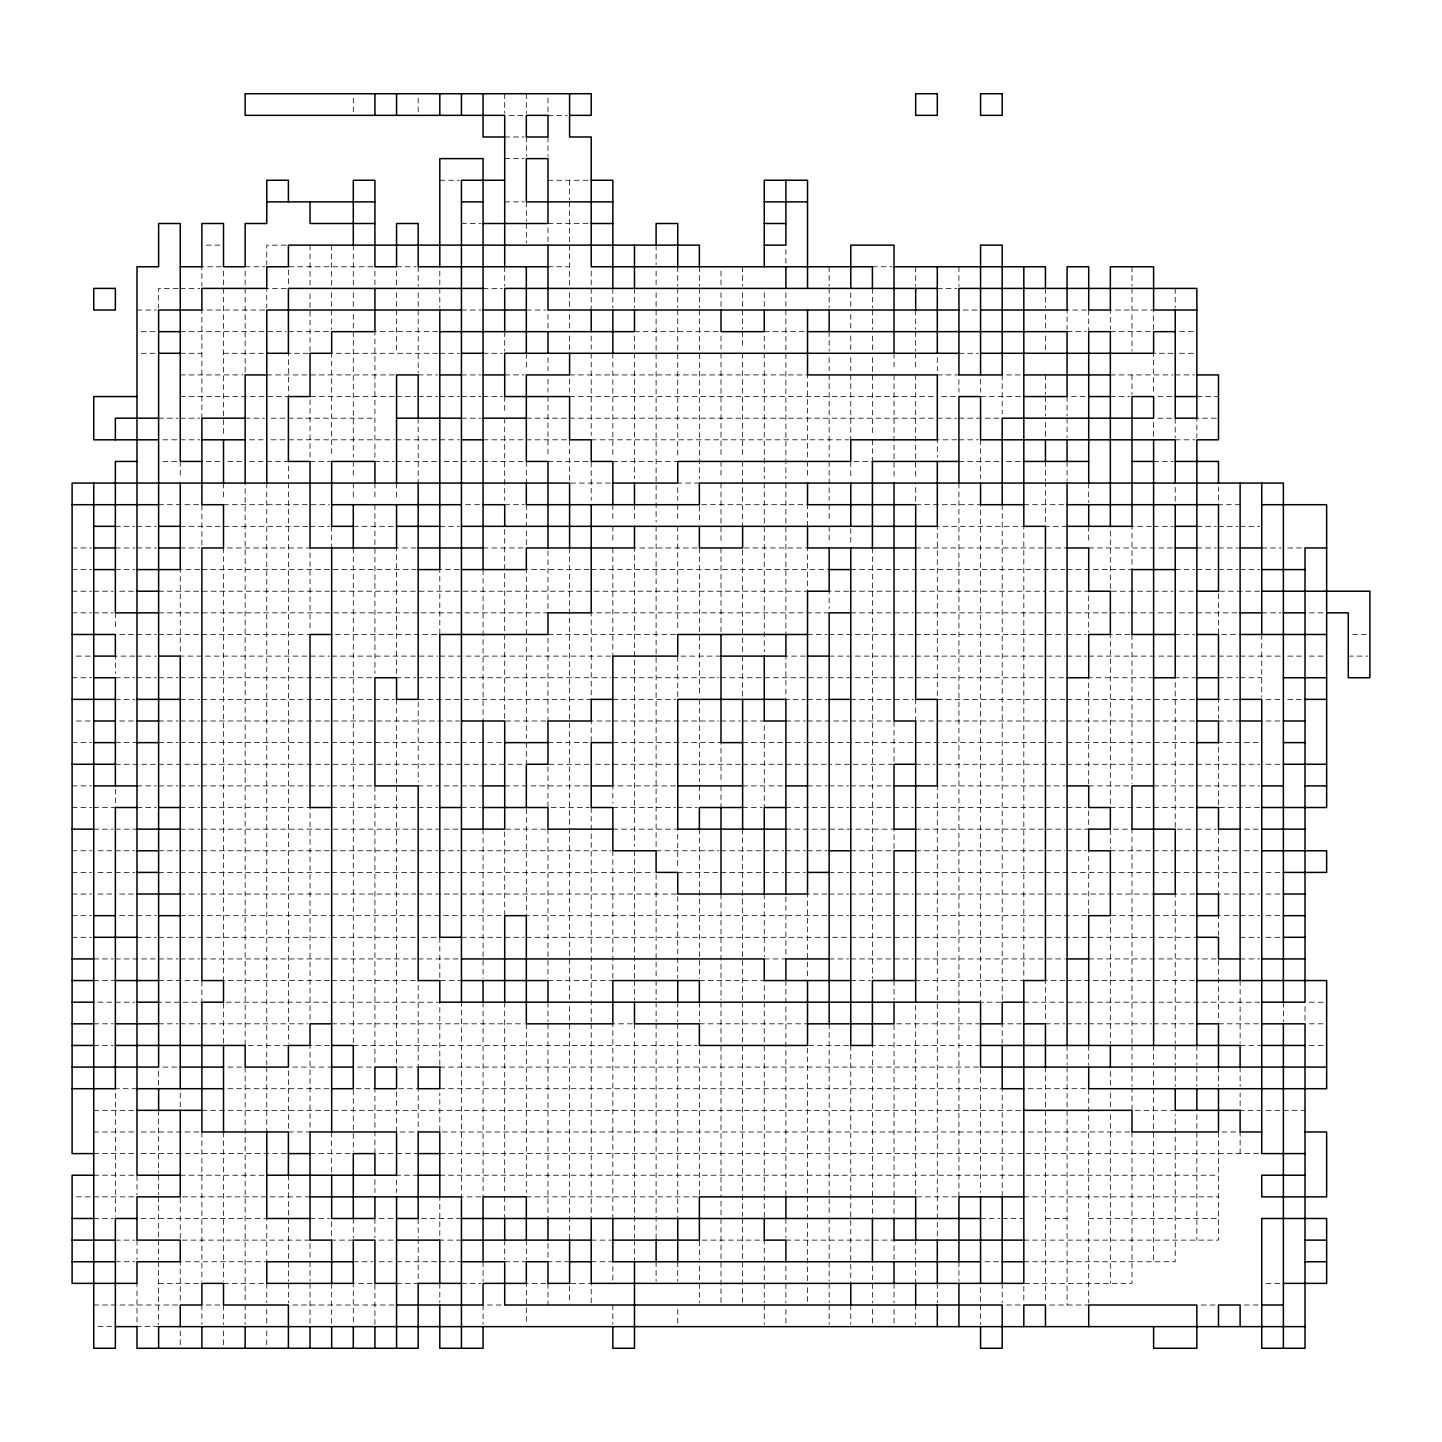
<?xml version="1.0" encoding="UTF-8"?>
<svg xmlns="http://www.w3.org/2000/svg" width="1442" height="1442" viewBox="0 0 1442 1442"><rect width="100%" height="100%" fill="white"/><g stroke="black" fill="none" stroke-linecap="round" stroke-linejoin="round"><path stroke-width="0.75" stroke-dasharray="5 3.75" d="M509.026 115.36L524.167 115.36M547.96 115.36L567.427 115.36M504.7 136.99L524.167 136.99M504.7 158.62L524.167 158.62M439.81 180.25L459.277 180.25M547.96 180.25L589.057 180.25M504.7 201.88L524.167 201.88M461.44 223.51L480.907 223.51M547.96 223.51L591.22 223.51M206.206 245.14L221.347 245.14M286.237 245.14L266.77 245.14L266.77 264.607M221.347 266.77L201.88 266.77L201.88 286.237M245.14 266.77L264.607 266.77M372.757 266.77L288.4 266.77L288.4 286.237M396.55 266.77L416.017 266.77M547.96 266.77L569.59 266.77M872.41 266.77L891.877 266.77M178.087 288.4L158.62 288.4L158.62 307.867M180.25 288.4L199.717 288.4M286.237 288.4L266.77 288.4L266.77 307.867M483.07 288.4L502.537 288.4M937.3 288.4L956.767 288.4M136.99 310.03L156.457 310.03M264.607 310.03L201.88 310.03L201.88 418.18M461.44 310.03L480.907 310.03M526.33 310.03L545.797 310.03M963.256 310.03L980.56 310.03M1086.547 310.03L1067.08 310.03L1067.08 329.497M141.316 331.66L156.457 331.66M180.25 331.66L286.237 331.66M288.4 331.66L331.66 331.66M437.647 331.66L374.92 331.66L374.92 457.114M634.48 331.66L718.837 331.66M764.26 331.66L805.357 331.66M1067.08 331.66L1086.547 331.66M1110.34 331.66L1153.6 331.66M1179.556 331.66L1194.697 331.66M141.316 353.29L156.457 353.29M180.25 353.29L201.88 353.29M223.51 353.29L266.77 353.29M437.647 353.29L331.66 353.29L331.66 457.114M439.81 353.29L459.277 353.29M483.07 353.29L502.537 353.29M958.93 353.29L978.397 353.29M1173.067 353.29L1153.6 353.29L1153.6 394.387M1179.556 353.29L1194.697 353.29M180.25 374.92L242.977 374.92M266.77 374.92L394.387 374.92M418.18 374.92L437.647 374.92M461.44 374.92L480.907 374.92M504.7 374.92L524.167 374.92M569.59 374.92L807.52 374.92L807.52 457.114M937.3 374.92L958.93 374.92L958.93 392.224M1006.516 374.92L1023.82 374.92M1110.34 374.92L1173.067 374.92M1175.23 374.92L1194.697 374.92M180.25 396.55L288.4 396.55L288.4 353.29L310.03 353.29L310.03 292.726M394.387 396.55L310.03 396.55L310.03 457.114M396.55 396.55L416.017 396.55M418.18 396.55L437.647 396.55M439.81 396.55L459.277 396.55M461.44 396.55L480.907 396.55M483.07 396.55L502.537 396.55M569.59 396.55L935.137 396.55M941.626 396.55L956.767 396.55M980.56 396.55L1023.82 396.55M1071.406 396.55L1086.547 396.55M1110.34 396.55L1129.807 396.55M1157.926 396.55L1173.067 396.55M1196.86 396.55L1218.49 396.55M158.62 418.18L178.087 418.18M180.25 418.18L199.717 418.18M245.14 418.18L264.607 418.18M271.096 418.18L286.237 418.18M288.4 418.18L374.92 418.18M461.44 418.18L480.907 418.18M526.33 418.18L567.427 418.18M569.59 418.18L935.137 418.18M937.3 418.18L956.767 418.18M958.93 418.18L1000.027 418.18M1157.926 418.18L1175.23 418.18L1175.23 437.647M1216.327 418.18L1196.86 418.18L1196.86 437.647M162.946 439.81L178.087 439.81M180.25 439.81L199.717 439.81M249.466 439.81L264.607 439.81M271.096 439.81L394.387 439.81M396.55 439.81L437.647 439.81M439.81 439.81L459.277 439.81M483.07 439.81L524.167 439.81M526.33 439.81L569.59 439.81L569.59 483.07L612.85 483.07M591.22 439.81L848.617 439.81M956.767 439.81L937.3 439.81L937.3 457.114M958.93 439.81L978.397 439.81M1175.23 439.81L1194.697 439.81M162.946 461.44L178.087 461.44M206.206 461.44L223.51 461.44M227.836 461.44L245.14 461.44M249.466 461.44L264.607 461.44M266.77 461.44L288.4 461.44L288.4 478.744M310.03 461.44L331.66 461.44M374.92 461.44L394.387 461.44M396.55 461.44L437.647 461.44M444.136 461.44L480.907 461.44M483.07 461.44L524.167 461.44M547.96 461.44L591.22 461.44L591.22 500.374M612.85 461.44L677.74 461.44M958.93 461.44L1000.027 461.44M1006.516 461.44L1023.82 461.44M1153.6 461.44L1173.067 461.44M699.37 483.07L677.74 483.07L677.74 500.374M158.62 504.7L201.88 504.7L201.88 547.96M223.51 504.7L329.497 504.7M465.766 504.7L483.07 504.7M504.7 504.7L524.167 504.7M1023.82 504.7L1064.917 504.7M1240.12 504.7L1218.49 504.7L1218.49 487.396M115.36 526.33L134.827 526.33M136.99 526.33L156.457 526.33M180.25 526.33L307.867 526.33M310.03 526.33L329.497 526.33M353.29 526.33L396.55 526.33M439.81 526.33L459.277 526.33M1067.08 526.33L1045.45 526.33L1045.45 483.07M1151.437 526.33L1131.97 526.33L1131.97 569.59L1067.08 569.59M1153.6 526.33L1173.067 526.33M1196.86 526.33L1216.327 526.33M1218.49 526.33L1237.957 526.33M1240.12 526.33L1259.587 526.33M72.1 547.96L91.567 547.96M115.36 547.96L134.827 547.96M136.99 547.96L156.457 547.96M180.25 547.96L199.717 547.96M416.017 547.96L396.55 547.96L396.55 677.74L416.017 677.74M483.07 547.96L524.167 547.96M697.207 547.96L634.48 547.96L634.48 846.454M915.67 547.96L1067.08 547.96M1088.71 547.96L1173.067 547.96M1196.86 547.96L1216.327 547.96M1218.49 547.96L1237.957 547.96M1261.75 547.96L1281.217 547.96M1287.706 547.96L1302.847 547.96M72.1 569.59L91.567 569.59M115.36 569.59L134.827 569.59M199.717 569.59L180.25 569.59L180.25 656.11L329.497 656.11M201.88 569.59L416.017 569.59M459.277 569.59L439.81 569.59L439.81 634.48L331.66 634.48M589.057 569.59L526.33 569.59L526.33 738.304M591.22 569.59L829.15 569.59M850.78 569.59L1064.917 569.59M1175.23 569.59L1194.697 569.59M1196.86 569.59L1216.327 569.59M1218.49 569.59L1237.957 569.59M1240.12 569.59L1259.587 569.59M72.1 591.22L91.567 591.22M93.73 591.22L113.197 591.22M119.686 591.22L134.827 591.22M158.62 591.22L329.497 591.22M331.66 591.22L807.52 591.22L807.52 547.96L742.63 547.96L742.63 651.784M848.617 591.22L829.15 591.22L829.15 608.524M850.78 591.22L1045.45 591.22M1049.776 591.22L1064.917 591.22M1067.08 591.22L1088.71 591.22L1088.71 632.317M1151.437 591.22L1110.34 591.22L1110.34 526.33M1153.6 591.22L1173.067 591.22M1179.556 591.22L1196.86 591.22M1259.587 591.22L1218.49 591.22L1218.49 634.48L1237.957 634.48M72.1 612.85L91.567 612.85M93.73 612.85L113.197 612.85M158.62 612.85L547.96 612.85L547.96 547.96M829.15 612.85L591.22 612.85L591.22 699.37L461.44 699.37M850.78 612.85L913.507 612.85M915.67 612.85L1064.917 612.85M1067.08 612.85L1129.807 612.85M1131.97 612.85L1173.067 612.85M1179.556 612.85L1194.697 612.85M1196.86 612.85L1240.12 612.85M1261.75 612.85L1281.217 612.85M1309.336 612.85L1324.477 612.85M119.686 634.48L156.457 634.48M158.62 634.48L199.717 634.48M201.88 634.48L310.03 634.48M675.577 634.48L547.96 634.48L547.96 721M807.52 634.48L826.987 634.48M829.15 634.48L913.507 634.48M915.67 634.48L1064.917 634.48M1067.08 634.48L1086.547 634.48M1129.807 634.48L1110.34 634.48L1110.34 807.52L1151.437 807.52M1175.23 634.48L1194.697 634.48M1352.596 634.48L1367.737 634.48M76.426 656.11L91.567 656.11M134.827 656.11L115.36 656.11L115.36 673.414M136.99 656.11L156.457 656.11M331.66 656.11L437.647 656.11M439.81 656.11L610.687 656.11M721 656.11L677.74 656.11L677.74 699.37M805.357 656.11L785.89 656.11L785.89 699.37L805.357 699.37M829.15 656.11L891.877 656.11M894.04 656.11L913.507 656.11M915.67 656.11L1064.917 656.11M1067.08 656.11L1086.547 656.11M1088.71 656.11L1173.067 656.11M1175.23 656.11L1216.327 656.11M1218.49 656.11L1237.957 656.11M1240.12 656.11L1283.38 656.11M1287.706 656.11L1302.847 656.11M1309.336 656.11L1324.477 656.11M1348.27 656.11L1367.737 656.11M72.1 677.74L91.567 677.74M115.36 677.74L134.827 677.74M136.99 677.74L156.457 677.74M158.62 677.74L178.087 677.74M180.25 677.74L199.717 677.74M201.88 677.74L329.497 677.74M331.66 677.74L372.757 677.74M418.18 677.74L437.647 677.74M439.81 677.74L459.277 677.74M461.44 677.74L610.687 677.74M612.85 677.74L718.837 677.74M721 677.74L826.987 677.74M829.15 677.74L913.507 677.74M915.67 677.74L1045.45 677.74M1049.776 677.74L1064.917 677.74M1153.6 677.74L1088.71 677.74L1088.71 783.727M1196.86 677.74L1175.23 677.74L1175.23 829.15L1194.697 829.15M1218.49 677.74L1237.957 677.74M1240.12 677.74L1261.75 677.74M115.36 699.37L134.827 699.37M180.25 699.37L199.717 699.37M201.88 699.37L329.497 699.37M331.66 699.37L372.757 699.37M374.92 699.37L394.387 699.37M459.277 699.37L418.18 699.37L418.18 781.564M612.85 699.37L675.577 699.37M807.52 699.37L826.987 699.37M850.78 699.37L913.507 699.37M1064.917 699.37L937.3 699.37L937.3 526.33L1023.82 526.33L1023.82 980.56L915.67 980.56M1067.08 699.37L1194.697 699.37M1237.957 699.37L1218.49 699.37L1218.49 718.837M1266.076 699.37L1283.38 699.37M1287.706 699.37L1302.847 699.37M76.426 721L91.567 721M119.686 721L134.827 721M158.62 721L178.087 721M180.25 721L199.717 721M201.88 721L459.277 721M545.797 721L504.7 721L504.7 526.33M610.687 721L591.22 721L591.22 742.63M612.85 721L718.837 721M721 721L740.467 721M742.63 721L764.26 721L764.26 807.52M785.89 721L805.357 721M807.52 721L848.617 721M850.78 721L894.04 721L894.04 764.26L829.15 764.26M1064.917 721L915.67 721L915.67 699.37M1067.08 721L1196.86 721M1218.49 721L1240.12 721M1266.076 721L1281.217 721M72.1 742.63L91.567 742.63M115.36 742.63L136.99 742.63M158.62 742.63L178.087 742.63M180.25 742.63L199.717 742.63M201.88 742.63L310.03 742.63M314.356 742.63L329.497 742.63M331.66 742.63L459.277 742.63M461.44 742.63L504.7 742.63M547.96 742.63L589.057 742.63M612.85 742.63L721 742.63L721 781.564M742.63 742.63L805.357 742.63M807.52 742.63L826.987 742.63M829.15 742.63L1064.917 742.63M1067.08 742.63L1196.86 742.63M1240.12 742.63L1218.49 742.63L1218.49 807.52L1259.587 807.52M1244.446 742.63L1259.587 742.63M115.36 764.26L156.457 764.26M158.62 764.26L199.717 764.26M201.88 764.26L524.167 764.26M589.057 764.26L547.96 764.26L547.96 807.52L589.057 807.52M595.546 764.26L740.467 764.26M742.63 764.26L826.987 764.26M915.67 764.26L935.137 764.26M937.3 764.26L1064.917 764.26M1067.08 764.26L1151.437 764.26M1153.6 764.26L1194.697 764.26M1196.86 764.26L1237.957 764.26M1240.12 764.26L1259.587 764.26M1266.076 764.26L1281.217 764.26M72.1 785.89L91.567 785.89M136.99 785.89L156.457 785.89M158.62 785.89L178.087 785.89M180.25 785.89L199.717 785.89M201.88 785.89L307.867 785.89M310.03 785.89L329.497 785.89M331.66 785.89L374.92 785.89L374.92 1064.917M418.18 785.89L439.81 785.89M444.136 785.89L459.277 785.89M461.44 785.89L483.07 785.89M504.7 785.89L589.057 785.89M675.577 785.89L612.85 785.89L612.85 803.194M742.63 785.89L783.727 785.89M807.52 785.89L826.987 785.89M829.15 785.89L848.617 785.89M850.78 785.89L891.877 785.89M1043.287 785.89L937.3 785.89L937.3 1240.12M1045.45 785.89L1064.917 785.89M1088.71 785.89L1129.807 785.89M1153.6 785.89L1194.697 785.89M1196.86 785.89L1259.587 785.89M72.1 807.52L91.567 807.52M93.73 807.52L115.36 807.52L115.36 785.89M136.99 807.52L156.457 807.52M180.25 807.52L199.717 807.52M201.88 807.52L310.03 807.52L310.03 1021.657M331.66 807.52L416.017 807.52M418.18 807.52L437.647 807.52M461.44 807.52L480.907 807.52M612.85 807.52L675.577 807.52M677.74 807.52L697.207 807.52M742.63 807.52L762.097 807.52M785.89 807.52L826.987 807.52M829.15 807.52L848.617 807.52M850.78 807.52L891.877 807.52M894.04 807.52L913.507 807.52M915.67 807.52L1043.287 807.52M1045.45 807.52L1064.917 807.52M1067.08 807.52L1086.547 807.52M1153.6 807.52L1194.697 807.52M93.73 829.15L113.197 829.15M115.36 829.15L136.99 829.15M180.25 829.15L199.717 829.15M201.88 829.15L416.017 829.15M418.18 829.15L439.81 829.15M444.136 829.15L461.44 829.15M545.797 829.15L504.7 829.15L504.7 915.67L201.88 915.67M612.85 829.15L677.74 829.15L677.74 868.084M785.89 829.15L894.04 829.15L894.04 848.617M915.67 829.15L1064.917 829.15M1067.08 829.15L1088.71 829.15L1088.71 807.52M1196.86 829.15L1216.327 829.15M1244.446 829.15L1259.587 829.15M72.1 850.78L91.567 850.78M98.056 850.78L113.197 850.78M115.36 850.78L134.827 850.78M158.62 850.78L178.087 850.78M180.25 850.78L199.717 850.78M201.88 850.78L329.497 850.78M331.66 850.78L416.017 850.78M418.18 850.78L437.647 850.78M439.81 850.78L459.277 850.78M461.44 850.78L610.687 850.78M656.11 850.78L718.837 850.78M721 850.78L762.097 850.78M764.26 850.78L783.727 850.78M785.89 850.78L805.357 850.78M807.52 850.78L826.987 850.78M850.78 850.78L891.877 850.78M915.67 850.78L1064.917 850.78M1067.08 850.78L1086.547 850.78M1110.34 850.78L1151.437 850.78M1153.6 850.78L1173.067 850.78M1175.23 850.78L1194.697 850.78M1196.86 850.78L1240.12 850.78M1244.446 850.78L1261.75 850.78M72.1 872.41L91.567 872.41M98.056 872.41L113.197 872.41M115.36 872.41L134.827 872.41M158.62 872.41L178.087 872.41M180.25 872.41L199.717 872.41M201.88 872.41L329.497 872.41M331.66 872.41L416.017 872.41M418.18 872.41L437.647 872.41M439.81 872.41L459.277 872.41M461.44 872.41L653.947 872.41M677.74 872.41L718.837 872.41M721 872.41L762.097 872.41M764.26 872.41L783.727 872.41M785.89 872.41L805.357 872.41M829.15 872.41L848.617 872.41M850.78 872.41L891.877 872.41M894.04 872.41L913.507 872.41M915.67 872.41L1043.287 872.41M1045.45 872.41L1108.177 872.41M1110.34 872.41L1151.437 872.41M1153.6 872.41L1173.067 872.41M1175.23 872.41L1194.697 872.41M1196.86 872.41L1240.12 872.41M1244.446 872.41L1259.587 872.41M1266.076 872.41L1281.217 872.41M72.1 894.04L91.567 894.04M98.056 894.04L113.197 894.04M119.686 894.04L136.99 894.04M180.25 894.04L199.717 894.04M201.88 894.04L416.017 894.04M418.18 894.04L459.277 894.04M461.44 894.04L677.74 894.04L677.74 978.397M826.987 894.04L807.52 894.04L807.52 978.397M829.15 894.04L848.617 894.04M850.78 894.04L913.507 894.04M915.67 894.04L1153.6 894.04M1194.697 894.04L1175.23 894.04L1175.23 1043.287M1237.957 894.04L1218.49 894.04L1218.49 829.15M1240.12 894.04L1259.587 894.04M1266.076 894.04L1283.38 894.04M72.1 915.67L91.567 915.67M119.686 915.67L156.457 915.67M180.25 915.67L199.717 915.67M826.987 915.67L526.33 915.67L526.33 807.52M829.15 915.67L848.617 915.67M850.78 915.67L913.507 915.67M915.67 915.67L1088.71 915.67L1088.71 850.78M1194.697 915.67L1110.34 915.67L1110.34 1043.287M1237.957 915.67L1218.49 915.67L1218.49 935.137M1240.12 915.67L1259.587 915.67M1266.076 915.67L1283.38 915.67M72.1 937.3L91.567 937.3M136.99 937.3L156.457 937.3M158.62 937.3L178.087 937.3M180.25 937.3L329.497 937.3M331.66 937.3L416.017 937.3M422.506 937.3L439.81 937.3L439.81 980.56L461.44 980.56M461.44 937.3L524.167 937.3M526.33 937.3L848.617 937.3M850.78 937.3L913.507 937.3M915.67 937.3L1086.547 937.3M1088.71 937.3L1196.86 937.3M1240.12 937.3L1259.587 937.3M1266.076 937.3L1283.38 937.3M93.73 958.93L113.197 958.93M115.36 958.93L156.457 958.93M158.62 958.93L178.087 958.93M180.25 958.93L199.717 958.93M201.88 958.93L416.017 958.93M418.18 958.93L461.44 958.93M764.26 958.93L785.89 958.93L785.89 894.04M829.15 958.93L848.617 958.93M850.78 958.93L913.507 958.93M915.67 958.93L1064.917 958.93M1088.71 958.93L1218.49 958.93L1218.49 1021.657M1240.12 958.93L1259.587 958.93M93.73 980.56L115.36 980.56M158.62 980.56L201.88 980.56L201.88 1002.19L158.62 1002.19M329.497 980.56L223.51 980.56L223.51 547.96L310.03 547.96L310.03 630.154M331.66 980.56L416.017 980.56M547.96 980.56L612.85 980.56M699.37 980.56L764.26 980.56L764.26 1000.027M850.78 980.56L870.247 980.56M1064.917 980.56L1045.45 980.56L1045.45 1021.657M1067.08 980.56L1196.86 980.56M98.056 1002.19L113.197 1002.19M115.36 1002.19L134.827 1002.19M1023.82 1002.19L1086.547 1002.19M1088.71 1002.19L1259.587 1002.19M1309.336 1002.19L1324.477 1002.19M93.73 1023.82L113.197 1023.82M158.62 1023.82L178.087 1023.82M180.25 1023.82L199.717 1023.82M201.88 1023.82L307.867 1023.82M331.66 1023.82L524.167 1023.82M632.317 1023.82L612.85 1023.82L612.85 1218.49M699.37 1023.82L807.52 1023.82M980.56 1023.82L894.04 1023.82L894.04 1218.49M1021.657 1023.82L1002.19 1023.82L1002.19 1043.287M1045.45 1023.82L1064.917 1023.82M1067.08 1023.82L1086.547 1023.82M1088.71 1023.82L1151.437 1023.82M1153.6 1023.82L1194.697 1023.82M1218.49 1023.82L1259.587 1023.82M1309.336 1023.82L1326.64 1023.82M93.73 1045.45L113.197 1045.45M288.4 1045.45L245.14 1045.45L245.14 483.07M329.497 1045.45L310.03 1045.45L310.03 1131.97L288.4 1131.97L288.4 1067.08M353.29 1045.45L697.207 1045.45M848.617 1045.45L807.52 1045.45L807.52 1283.38M980.56 1045.45L872.41 1045.45L872.41 1218.49M1240.12 1045.45L1261.75 1045.45M1309.336 1045.45L1324.477 1045.45M162.946 1067.08L178.087 1067.08M227.836 1067.08L245.14 1067.08L245.14 1302.847M292.726 1067.08L331.66 1067.08M357.616 1067.08L374.92 1067.08M398.713 1067.08L418.18 1067.08L418.18 980.56M439.81 1067.08L980.56 1067.08L980.56 1192.534M136.99 1088.71L115.36 1088.71L115.36 1216.327M227.836 1088.71L331.66 1088.71M398.713 1088.71L418.18 1088.71L418.18 1131.97M439.81 1088.71L1002.19 1088.71L1002.19 1196.86M1028.146 1088.71L1088.71 1088.71L1088.71 1302.847M93.73 1110.34L136.99 1110.34M201.88 1110.34L1023.82 1110.34M1175.23 1110.34L1131.97 1110.34L1131.97 1088.71M1261.75 1110.34L1240.12 1110.34L1240.12 1093.036M1266.076 1110.34L1281.217 1110.34M1283.38 1110.34L1305.01 1110.34M93.73 1131.97L136.99 1131.97M141.316 1131.97L199.717 1131.97M413.854 1131.97L396.55 1131.97L396.55 1088.71M1129.807 1131.97L439.81 1131.97L439.81 1093.036M93.73 1153.6L134.827 1153.6M141.316 1153.6L286.237 1153.6M310.03 1153.6L351.127 1153.6M379.246 1153.6L418.18 1153.6M439.81 1153.6L1259.587 1153.6M93.73 1175.23L136.99 1175.23L136.99 1194.697M180.25 1175.23L266.77 1175.23M418.18 1175.23L396.55 1175.23L396.55 1192.534M439.81 1175.23L1218.49 1175.23M76.426 1196.86L91.567 1196.86M93.73 1196.86L134.827 1196.86M310.03 1196.86L180.25 1196.86L180.25 1240.12L310.03 1240.12L310.03 1259.587M480.907 1196.86L461.44 1196.86L461.44 1002.19M526.33 1196.86L699.37 1196.86L699.37 1045.45M956.767 1196.86L915.67 1196.86L915.67 1002.19M1023.82 1196.86L1218.49 1196.86M93.73 1218.49L113.197 1218.49M141.316 1218.49L266.77 1218.49L266.77 1261.75L180.25 1261.75L180.25 1302.847M310.03 1218.49L329.497 1218.49M379.246 1218.49L396.55 1218.49M461.44 1218.49L418.18 1218.49L418.18 1237.957M980.56 1218.49L1000.027 1218.49M1002.19 1218.49L1023.82 1218.49M1045.45 1218.49L1067.08 1218.49M1088.71 1218.49L1218.49 1218.49M115.36 1240.12L134.827 1240.12M353.29 1240.12L331.66 1240.12L331.66 1218.49M379.246 1240.12L396.55 1240.12M461.44 1240.12L439.81 1240.12L439.81 1196.86M591.22 1240.12L612.85 1240.12M785.89 1240.12L894.04 1240.12L894.04 1261.75M1023.82 1240.12L1218.49 1240.12L1218.49 1131.97L1240.12 1131.97L1240.12 1153.6M115.36 1261.75L134.827 1261.75M353.29 1261.75L372.757 1261.75M379.246 1261.75L392.224 1261.75M396.55 1261.75L461.44 1261.75M504.7 1261.75L526.33 1261.75M569.59 1261.75L547.96 1261.75L547.96 1240.12M591.22 1261.75L612.85 1261.75L612.85 1283.38M984.886 1261.75L1002.19 1261.75M1023.82 1261.75L1175.23 1261.75L1175.23 1114.666M158.62 1283.38L199.717 1283.38M223.51 1283.38L264.607 1283.38M396.55 1283.38L418.18 1283.38L418.18 1240.12M461.44 1283.38L480.907 1283.38M545.797 1283.38L526.33 1283.38L526.33 1324.477M1266.076 1283.38L1283.38 1283.38M93.73 1305.01L180.25 1305.01M206.206 1305.01L223.51 1305.01L223.51 1324.477M292.726 1305.01L396.55 1305.01M487.396 1305.01L504.7 1305.01M1006.516 1305.01L1023.82 1305.01M1049.776 1305.01L1088.71 1305.01M1201.186 1305.01L1218.49 1305.01M1244.446 1305.01L1261.75 1305.01M98.056 1326.64L115.36 1326.64M158.62 1326.64L136.99 1326.64L136.99 1283.38M1305.01 1006.516L1305.01 1021.657M1283.38 1002.19L1283.38 1021.657M1261.75 634.48L1261.75 697.207M1240.12 980.56L1240.12 1043.287M1240.12 1067.08L1240.12 1086.547M1218.49 1067.08L1218.49 1086.547M1196.86 1045.45L1196.86 1064.917M1196.86 1067.08L1196.86 1086.547M1196.86 1114.666L1196.86 1240.12M1175.23 288.4L1175.23 307.867M1175.23 487.396L1175.23 502.537M1175.23 1045.45L1175.23 1064.917M1175.23 1067.08L1175.23 1086.547M1153.6 329.497L1153.6 310.03L1110.34 310.03L1110.34 329.497M1153.6 422.506L1153.6 437.647M1153.6 1045.45L1153.6 1064.917M1153.6 1071.406L1153.6 1086.547M1153.6 1088.71L1153.6 1261.75M1131.97 266.77L1131.97 286.237M1131.97 288.4L1131.97 351.127M1131.97 374.92L1131.97 394.387M1131.97 634.48L1131.97 783.727M1131.97 1043.287L1131.97 829.15L1110.34 829.15L1110.34 848.617M1131.97 1045.45L1131.97 1064.917M1131.97 1067.08L1131.97 1086.547M1131.97 1131.97L1131.97 1283.38L1023.82 1283.38L1023.82 1302.847M1110.34 1071.406L1110.34 1086.547M1110.34 1093.036L1110.34 1110.34M1110.34 1114.666L1110.34 1283.38M1088.71 310.03L1088.71 331.66M1088.71 483.07L1088.71 502.537M1088.71 526.33L1088.71 543.634M1088.71 1045.45L1088.71 1064.917M1067.08 396.55L1067.08 416.017M1067.08 418.18L1067.08 437.647M1067.08 461.44L1067.08 480.907M1067.08 1045.45L1067.08 1064.917M1067.08 1067.08L1067.08 1305.01M1045.45 288.4L1045.45 307.867M1045.45 314.356L1045.45 329.497M1045.45 335.986L1045.45 351.127M1045.45 374.92L1045.45 394.387M1045.45 396.55L1045.45 416.017M1045.45 422.506L1045.45 439.81M1045.45 461.44L1045.45 480.907M1045.45 1067.08L1045.45 1302.847M1002.19 374.92L1002.19 413.854M1002.19 504.7L1002.19 1002.19L980.56 1002.19L980.56 504.7L915.67 504.7L915.67 483.07M1002.19 1283.38L1002.19 1302.847M980.56 379.246L980.56 392.224M980.56 439.81L980.56 478.744M980.56 1287.706L980.56 1302.847M980.56 1305.01L980.56 1324.477M958.93 266.77L958.93 286.237M958.93 483.07L958.93 1196.86M958.93 1261.75L958.93 1281.217M937.3 357.616L937.3 370.594M937.3 1283.38L937.3 1302.847M915.67 266.77L915.67 286.237M915.67 310.03L915.67 329.497M915.67 331.66L915.67 351.127M915.67 353.29L915.67 370.594M915.67 374.92L915.67 478.744M915.67 1240.12L915.67 1259.587M915.67 1261.75L915.67 1283.38M915.67 1305.01L915.67 1324.477M894.04 353.29L894.04 370.594M894.04 374.92L894.04 478.744M894.04 980.56L894.04 1000.027M894.04 1283.38L894.04 1302.847M894.04 1309.336L894.04 1324.477M872.41 288.4L872.41 307.867M872.41 310.03L872.41 329.497M872.41 335.986L872.41 351.127M872.41 357.616L872.41 435.484M872.41 439.81L872.41 461.44L850.78 461.44L850.78 478.744M872.41 547.96L872.41 978.397M872.41 1266.076L872.41 1302.847M872.41 1309.336L872.41 1324.477M850.78 292.726L850.78 307.867M850.78 314.356L850.78 329.497M850.78 335.986L850.78 353.29M850.78 357.616L850.78 370.594M850.78 374.92L850.78 439.81M850.78 528.493L850.78 543.634M850.78 1045.45L850.78 1283.38M850.78 1305.01L850.78 1324.477M829.15 266.77L829.15 286.237M829.15 288.4L829.15 307.867M829.15 331.66L829.15 351.127M829.15 357.616L829.15 370.594M829.15 374.92L829.15 457.114M829.15 461.44L829.15 500.374M829.15 504.7L829.15 522.004M829.15 526.33L829.15 543.634M829.15 1023.82L829.15 1216.327M829.15 1218.49L829.15 1281.217M829.15 1283.38L829.15 1302.847M829.15 1305.01L829.15 1324.477M807.52 461.44L807.52 478.744M807.52 526.33L807.52 504.7L699.37 504.7L699.37 522.004M807.52 1287.706L807.52 1302.847M785.89 249.466L785.89 264.607M785.89 292.726L785.89 307.867M785.89 310.03L785.89 478.744M785.89 483.07L785.89 634.48M785.89 980.56L785.89 1196.86M785.89 1218.49L785.89 1237.957M785.89 1266.076L785.89 1302.847M785.89 1309.336L785.89 1324.477M764.26 292.726L764.26 307.867M764.26 335.986L764.26 348.964M764.26 353.29L764.26 478.744M764.26 483.07L764.26 651.784M764.26 894.04L764.26 956.767M764.26 1002.19L764.26 1218.49M764.26 1261.75L764.26 1240.12L699.37 1240.12L699.37 1259.587M764.26 1266.076L764.26 1302.847M764.26 1305.01L764.26 1324.477M742.63 266.77L742.63 286.237M742.63 292.726L742.63 307.867M742.63 310.03L742.63 329.497M742.63 331.66L742.63 348.964M742.63 353.29L742.63 457.114M742.63 461.44L742.63 526.33M742.63 656.11L742.63 699.37M742.63 829.15L742.63 1000.027M742.63 1002.19L742.63 1216.327M742.63 1218.49L742.63 1302.847M721 271.096L721 286.237M721 292.726L721 307.867M721 335.986L721 348.964M721 353.29L721 457.114M721 461.44L721 478.744M721 483.07L721 543.634M721 547.96L721 634.48M721 785.89L721 807.52M721 894.04L721 1000.027M721 1002.19L721 1196.86M721 1201.186L721 1302.847M699.37 266.77L699.37 286.237M699.37 288.4L699.37 307.867M699.37 310.03L699.37 478.744M699.37 547.96L699.37 695.044M699.37 699.37L699.37 781.564M699.37 785.89L699.37 803.194M699.37 829.15L699.37 978.397M699.37 1002.19L699.37 1021.657M699.37 1266.076L699.37 1302.847M677.74 266.77L677.74 286.237M677.74 288.4L677.74 307.867M677.74 310.03L677.74 457.114M677.74 504.7L677.74 522.004M677.74 526.33L677.74 630.154M677.74 1002.19L677.74 1021.657M677.74 1023.82L677.74 1218.49M677.74 1261.75L677.74 1281.217M677.74 1309.336L677.74 1324.477M656.11 245.14L656.11 264.607M656.11 271.096L656.11 286.237M656.11 292.726L656.11 522.004M656.11 526.33L656.11 846.454M656.11 874.573L656.11 978.397M656.11 980.56L656.11 1000.027M656.11 1002.19L656.11 1021.657M656.11 1023.82L656.11 1240.12M656.11 1261.75L656.11 1281.217M634.48 288.4L634.48 307.867M634.48 335.986L634.48 348.964M634.48 353.29L634.48 478.744M634.48 504.7L634.48 522.004M634.48 850.78L634.48 978.397M634.48 980.56L634.48 1000.027M634.48 1023.82L634.48 1237.957M634.48 1240.12L634.48 1261.75M612.85 288.4L612.85 307.867M612.85 353.29L612.85 457.114M612.85 504.7L612.85 522.004M612.85 526.33L612.85 543.634M612.85 547.96L612.85 656.11M612.85 850.78L612.85 978.397M612.85 1305.01L612.85 1324.477M591.22 271.096L591.22 286.237M591.22 288.4L591.22 310.03M591.22 335.986L591.22 348.964M591.22 353.29L591.22 435.484M591.22 807.52L591.22 1021.657M591.22 1023.82L591.22 1218.49M591.22 1302.847L591.22 1283.38L569.59 1283.38L569.59 1302.847M569.59 180.25L569.59 199.717M569.59 201.88L569.59 242.977M569.59 245.14L569.59 286.237M569.59 292.726L569.59 307.867M569.59 314.356L569.59 329.497M569.59 335.986L569.59 353.29M569.59 379.246L569.59 392.224M569.59 547.96L569.59 1002.19M569.59 1006.516L569.59 1240.12M547.96 98.056L547.96 113.197M547.96 136.99L547.96 156.457M547.96 227.836L547.96 242.977M547.96 314.356L547.96 329.497M547.96 357.616L547.96 370.594M547.96 379.246L547.96 392.224M547.96 396.55L547.96 457.114M547.96 829.15L547.96 978.397M547.96 1002.19L547.96 1021.657M547.96 1023.82L547.96 1218.49M547.96 1283.38L547.96 1305.01M526.33 93.73L526.33 113.197M526.33 136.99L526.33 156.457M526.33 201.88L526.33 221.347M526.33 223.51L526.33 242.977M526.33 353.29L526.33 370.594M526.33 461.44L526.33 483.07M526.33 504.7L526.33 547.96M526.33 742.63L526.33 764.26M526.33 1023.82L526.33 1192.534M526.33 1240.12L526.33 1259.587M504.7 93.73L504.7 113.197M504.7 266.77L504.7 286.237M504.7 331.66L504.7 351.127M504.7 396.55L504.7 413.854M504.7 418.18L504.7 500.374M504.7 1002.19L504.7 1192.534M504.7 1196.86L504.7 1218.49M504.7 1240.12L504.7 1259.587M483.07 569.59L483.07 721M483.07 829.15L483.07 978.397M483.07 1002.19L483.07 1196.86M483.07 1261.75L483.07 1281.217M483.07 1305.01L483.07 1324.477M439.81 271.096L439.81 286.237M439.81 288.4L439.81 307.867M439.81 1064.917L439.81 1002.19L223.51 1002.19L223.51 1043.287M439.81 1283.38L439.81 1302.847M418.18 98.056L418.18 113.197M418.18 266.77L418.18 286.237M418.18 292.726L418.18 372.757M418.18 418.18L418.18 483.07M396.55 271.096L396.55 286.237M396.55 292.726L396.55 307.867M396.55 310.03L396.55 353.29M396.55 483.07L396.55 500.374M396.55 699.37L396.55 1064.917M374.92 271.096L374.92 286.237M374.92 483.07L374.92 500.374M374.92 504.7L374.92 673.414M374.92 1153.6L374.92 1088.71L353.29 1088.71L353.29 1151.437M374.92 1179.556L374.92 1192.534M374.92 1218.49L374.92 1237.957M374.92 1324.477L374.92 1283.38L353.29 1283.38L353.29 1324.477M353.29 98.056L353.29 113.197M353.29 245.14L353.29 286.237M353.29 292.726L353.29 310.03M353.29 314.356L353.29 329.497M353.29 331.66L353.29 457.114M353.29 461.44L353.29 478.744M353.29 483.07L353.29 500.374M353.29 547.96L353.29 1043.287M353.29 1218.49L353.29 1237.957M331.66 245.14L331.66 288.4M331.66 292.726L331.66 329.497M331.66 526.33L331.66 547.96M331.66 1131.97L331.66 1175.23M331.66 1283.38L331.66 1324.477M310.03 245.14L310.03 288.4M310.03 1261.75L310.03 1281.217M310.03 1283.38L310.03 1324.477M288.4 483.07L288.4 1043.287M288.4 1175.23L288.4 1216.327M288.4 1218.49L288.4 1281.217M288.4 1283.38L288.4 1302.847M266.77 483.07L266.77 1064.917M266.77 1067.08L266.77 1131.97M266.77 1283.38L266.77 1302.847M266.77 1309.336L266.77 1324.477M266.77 1330.966L266.77 1348.27M245.14 271.096L245.14 286.237M245.14 288.4L245.14 372.757M245.14 1305.01L245.14 1324.477M223.51 271.096L223.51 286.237M223.51 288.4L223.51 435.484M223.51 483.07L223.51 500.374M223.51 1131.97L223.51 1281.217M223.51 1330.966L223.51 1348.27M201.88 1131.97L201.88 1281.217M201.88 1305.01L201.88 1324.477M180.25 461.44L180.25 478.744M180.25 1093.036L180.25 1108.177M180.25 1330.966L180.25 1346.107M158.62 1071.406L158.62 1088.71M158.62 1110.34L158.62 1173.067M158.62 1175.23L158.62 1194.697M158.62 1196.86L158.62 1237.957M158.62 1240.12L158.62 1259.587M158.62 1261.75L158.62 1324.477M136.99 1240.12L136.99 1259.587M115.36 612.85L115.36 630.154"/><path stroke-width="1.5" d="M569.59 115.36L591.22 115.36L591.22 93.73L245.14 93.73L245.14 115.36L504.7 115.36L504.7 266.77M504.7 136.99L483.07 136.99L483.07 93.73M504.7 180.25L461.44 180.25L461.44 1002.19M591.22 180.25L612.85 180.25L612.85 288.4M266.77 201.88L374.92 201.88M461.44 201.88L483.07 201.88M612.85 201.88L526.33 201.88L526.33 158.62L547.96 158.62L547.96 223.51L483.07 223.51M764.26 201.88L807.52 201.88M374.92 223.51L310.03 223.51L310.03 201.88M591.22 223.51L612.85 223.51M764.26 223.51L785.89 223.51M764.26 245.14L785.89 245.14L785.89 180.25M180.25 266.77L201.88 266.77L201.88 223.51L223.51 223.51L223.51 266.77L245.14 266.77L245.14 223.51L266.77 223.51L266.77 180.25L288.4 180.25L288.4 201.88M547.96 266.77L418.18 266.77L418.18 223.51L396.55 223.51L396.55 266.77L374.92 266.77L374.92 180.25L353.29 180.25L353.29 245.14M894.04 266.77L1045.45 266.77L1045.45 288.4M483.07 288.4L288.4 288.4L288.4 353.29L266.77 353.29M937.3 288.4L504.7 288.4L504.7 331.66M461.44 310.03L266.77 310.03L266.77 483.07M483.07 310.03L526.33 310.03M958.93 310.03L547.96 310.03L547.96 245.14M980.56 310.03L1067.08 310.03L1067.08 266.77L1088.71 266.77L1088.71 310.03L1110.34 310.03L1110.34 266.77L1153.6 266.77L1153.6 310.03L1196.86 310.03M158.62 331.66L180.25 331.66M439.81 331.66L634.48 331.66L634.48 310.03M807.52 331.66L1067.08 331.66L1067.08 396.55L1023.82 396.55M1175.23 331.66L1153.6 331.66L1153.6 353.29L980.56 353.29M158.62 353.29L180.25 353.29M461.44 353.29L483.07 353.29M958.93 353.29L504.7 353.29L504.7 396.55L569.59 396.55L569.59 439.81L591.22 439.81L591.22 461.44L612.85 461.44L612.85 504.7M266.77 374.92L245.14 374.92L245.14 483.07M439.81 374.92L461.44 374.92M483.07 374.92L504.7 374.92M1023.82 374.92L1110.34 374.92M1196.86 374.92L1218.49 374.92L1218.49 439.81L1196.86 439.81L1196.86 1045.45M136.99 396.55L93.73 396.55L93.73 439.81L158.62 439.81M1088.71 396.55L1110.34 396.55M1175.23 396.55L1196.86 396.55M158.62 418.18L115.36 418.18L115.36 439.81M245.14 418.18L201.88 418.18L201.88 504.7L223.51 504.7L223.51 547.96L201.88 547.96L201.88 980.56L223.51 980.56L223.51 1002.19L201.88 1002.19L201.88 1131.97L288.4 1131.97L288.4 1175.23M396.55 418.18L461.44 418.18M483.07 418.18L526.33 418.18M201.88 439.81L245.14 439.81M461.44 439.81L483.07 439.81M136.99 461.44L115.36 461.44L115.36 612.85L158.62 612.85M201.88 461.44L180.25 461.44L180.25 223.51L158.62 223.51L158.62 266.77L136.99 266.77L136.99 1175.23L180.25 1175.23M958.93 461.44L872.41 461.44L872.41 547.96M1023.82 461.44L1088.71 461.44M1131.97 461.44L1153.6 461.44M1175.23 461.44L1218.49 461.44L1218.49 483.07M612.85 483.07L677.74 483.07L677.74 461.44L850.78 461.44L850.78 439.81L937.3 439.81L937.3 374.92L807.52 374.92L807.52 310.03M72.1 504.7L158.62 504.7M331.66 504.7L461.44 504.7M483.07 504.7L504.7 504.7L504.7 526.33M1023.82 504.7L980.56 504.7L980.56 483.07M1067.08 504.7L1218.49 504.7L1218.49 591.22L1196.86 591.22M1261.75 504.7L1326.64 504.7L1326.64 807.52L1261.75 807.52M93.73 526.33L115.36 526.33M158.62 526.33L180.25 526.33M353.29 526.33L331.66 526.33L331.66 461.44L374.92 461.44L374.92 483.07M396.55 526.33L439.81 526.33M461.44 526.33L937.3 526.33L937.3 461.44M1067.08 526.33L1131.97 526.33L1131.97 396.55L1153.6 396.55L1153.6 418.18L1002.19 418.18L1002.19 504.7M1175.23 526.33L1196.86 526.33M93.73 547.96L115.36 547.96M158.62 547.96L180.25 547.96M418.18 547.96L483.07 547.96M915.67 547.96L807.52 547.96L807.52 526.33M1067.08 547.96L1088.71 547.96L1088.71 591.22L1110.34 591.22L1110.34 634.48L1088.71 634.48L1088.71 677.74L1067.08 677.74M1175.23 547.96L1196.86 547.96M1240.12 547.96L1261.75 547.96M1326.64 547.96L1305.01 547.96L1305.01 1002.19L1261.75 1002.19M93.73 569.59L115.36 569.59M136.99 569.59L180.25 569.59L180.25 483.07M418.18 569.59L439.81 569.59L439.81 310.03M461.44 569.59L526.33 569.59L526.33 547.96L634.48 547.96L634.48 526.33M829.15 569.59L850.78 569.59M1175.23 569.59L1131.97 569.59L1131.97 634.48L1175.23 634.48M1261.75 569.59L1305.01 569.59M136.99 591.22L158.62 591.22M1261.75 591.22L1369.9 591.22L1369.9 677.74L1348.27 677.74L1348.27 612.85L1326.64 612.85M850.78 612.85L829.15 612.85L829.15 1023.82M1240.12 612.85L1261.75 612.85M1283.38 612.85L1305.01 612.85M72.1 634.48L115.36 634.48L115.36 656.11L93.73 656.11M331.66 634.48L310.03 634.48L310.03 807.52L331.66 807.52M807.52 634.48L677.74 634.48L677.74 656.11L612.85 656.11L612.85 785.89L591.22 785.89M1196.86 634.48L1218.49 634.48L1218.49 699.37L1196.86 699.37M1240.12 634.48L1326.64 634.48M158.62 656.11L180.25 656.11L180.25 1088.71M721 656.11L785.89 656.11L785.89 634.48M807.52 656.11L829.15 656.11M93.73 677.74L115.36 677.74L115.36 785.89M1153.6 677.74L1175.23 677.74L1175.23 504.7M1196.86 677.74L1218.49 677.74M1283.38 677.74L1326.64 677.74M72.1 699.37L115.36 699.37M136.99 699.37L180.25 699.37M612.85 699.37L591.22 699.37L591.22 721L547.96 721L547.96 764.26L526.33 764.26L526.33 807.52M829.15 699.37L850.78 699.37M1240.12 699.37L1261.75 699.37L1261.75 1153.6L1305.01 1153.6M1305.01 699.37L1326.64 699.37M93.73 721L115.36 721M136.99 721L158.62 721M461.44 721L504.7 721L504.7 829.15L461.44 829.15M785.89 721L764.26 721L764.26 656.11M1196.86 721L1218.49 721L1218.49 742.63L1196.86 742.63M1240.12 721L1261.75 721M1283.38 721L1305.01 721M93.73 742.63L115.36 742.63M136.99 742.63L158.62 742.63M504.7 742.63L547.96 742.63M612.85 742.63L591.22 742.63L591.22 807.52L612.85 807.52L612.85 850.78L656.11 850.78L656.11 872.41L677.74 872.41L677.74 894.04L807.52 894.04L807.52 591.22L829.15 591.22L829.15 547.96M742.63 742.63L721 742.63L721 634.48M1283.38 742.63L1305.01 742.63M72.1 764.26L115.36 764.26M915.67 764.26L894.04 764.26L894.04 829.15L915.67 829.15M1283.38 764.26L1326.64 764.26M93.73 785.89L136.99 785.89M483.07 785.89L504.7 785.89M677.74 785.89L742.63 785.89M785.89 785.89L807.52 785.89M894.04 785.89L937.3 785.89L937.3 699.37L915.67 699.37L915.67 504.7L807.52 504.7L807.52 483.07M1067.08 785.89L1088.71 785.89L1088.71 807.52L1110.34 807.52L1110.34 829.15L1088.71 829.15L1088.71 850.78L1110.34 850.78L1110.34 915.67L1088.71 915.67L1088.71 1045.45M1153.6 785.89L1131.97 785.89L1131.97 829.15L1175.23 829.15L1175.23 894.04L1153.6 894.04M1261.75 785.89L1283.38 785.89M1305.01 785.89L1326.64 785.89M136.99 807.52L115.36 807.52L115.36 1088.71L72.1 1088.71M158.62 807.52L180.25 807.52M439.81 807.52L461.44 807.52M483.07 807.52L547.96 807.52L547.96 829.15L612.85 829.15M742.63 807.52L699.37 807.52L699.37 829.15M785.89 807.52L764.26 807.52L764.26 894.04M1196.86 807.52L1218.49 807.52L1218.49 829.15L1240.12 829.15M72.1 829.15L93.73 829.15M136.99 829.15L180.25 829.15M785.89 829.15L677.74 829.15L677.74 699.37L785.89 699.37L785.89 894.04M1261.75 829.15L1305.01 829.15M136.99 850.78L158.62 850.78M829.15 850.78L850.78 850.78M915.67 850.78L894.04 850.78L894.04 980.56M1261.75 850.78L1326.64 850.78L1326.64 872.41L1283.38 872.41M136.99 872.41L158.62 872.41M807.52 872.41L829.15 872.41M136.99 894.04L180.25 894.04M1196.86 894.04L1218.49 894.04L1218.49 915.67L1196.86 915.67M1283.38 894.04L1305.01 894.04M93.73 915.67L115.36 915.67M158.62 915.67L180.25 915.67M1283.38 915.67L1305.01 915.67M93.73 937.3L136.99 937.3M461.44 937.3L439.81 937.3L439.81 634.48L547.96 634.48L547.96 612.85L591.22 612.85L591.22 504.7M1196.86 937.3L1218.49 937.3L1218.49 958.93L1240.12 958.93M1283.38 937.3L1305.01 937.3M72.1 958.93L93.73 958.93M461.44 958.93L764.26 958.93L764.26 980.56L850.78 980.56M829.15 958.93L785.89 958.93L785.89 980.56M1067.08 958.93L1088.71 958.93M1261.75 958.93L1305.01 958.93M72.1 980.56L93.73 980.56M115.36 980.56L158.62 980.56M461.44 980.56L547.96 980.56L547.96 1002.19M915.67 980.56L872.41 980.56L872.41 1045.45L850.78 1045.45L850.78 547.96M1196.86 980.56L1326.64 980.56L1326.64 1088.71L1088.71 1088.71L1088.71 1067.08M72.1 1002.19L93.73 1002.19M136.99 1002.19L158.62 1002.19M1023.82 1002.19L1002.19 1002.19L1002.19 1023.82L980.56 1023.82M72.1 1023.82L93.73 1023.82M115.36 1023.82L158.62 1023.82M331.66 1023.82L310.03 1023.82L310.03 1045.45L288.4 1045.45L288.4 1067.08L245.14 1067.08L245.14 1045.45L115.36 1045.45M807.52 1023.82L894.04 1023.82L894.04 1002.19M1023.82 1023.82L1045.45 1023.82L1045.45 1067.08M1196.86 1023.82L1218.49 1023.82L1218.49 1067.08M1261.75 1023.82L1305.01 1023.82L1305.01 1348.27L1261.75 1348.27L1261.75 1218.49L1326.64 1218.49L1326.64 1283.38L1283.38 1283.38M72.1 1045.45L93.73 1045.45M331.66 1045.45L353.29 1045.45L353.29 1088.71L331.66 1088.71M980.56 1045.45L1240.12 1045.45L1240.12 1067.08M1261.75 1045.45L1305.01 1045.45M72.1 1067.08L158.62 1067.08L158.62 310.03L201.88 310.03L201.88 288.4L266.77 288.4L266.77 266.77L288.4 266.77L288.4 245.14L699.37 245.14L699.37 266.77M180.25 1067.08L223.51 1067.08M331.66 1067.08L353.29 1067.08M1326.64 1067.08L980.56 1067.08L980.56 1002.19L439.81 1002.19L439.81 980.56L418.18 980.56L418.18 785.89L374.92 785.89L374.92 677.74L396.55 677.74L396.55 699.37L418.18 699.37L418.18 483.07M136.99 1088.71L223.51 1088.71M1023.82 1088.71L1002.19 1088.71L1002.19 1045.45M136.99 1110.34L201.88 1110.34M1023.82 1110.34L1131.97 1110.34L1131.97 1131.97L1218.49 1131.97L1218.49 1088.71M1261.75 1131.97L1240.12 1131.97L1240.12 1110.34L1175.23 1110.34L1175.23 1088.71M1305.01 1131.97L1326.64 1131.97L1326.64 1196.86L1261.75 1196.86L1261.75 1175.23L1305.01 1175.23M93.73 1153.6L72.1 1153.6L72.1 483.07L569.59 483.07L569.59 547.96M288.4 1153.6L310.03 1153.6M418.18 1153.6L439.81 1153.6M93.73 1175.23L72.1 1175.23L72.1 1283.38L136.99 1283.38L136.99 1261.75L180.25 1261.75L180.25 1240.12L136.99 1240.12L136.99 1196.86L180.25 1196.86L180.25 1110.34M266.77 1175.23L396.55 1175.23L396.55 1131.97L310.03 1131.97L310.03 1240.12L331.66 1240.12L331.66 1283.38M418.18 1175.23L439.81 1175.23M310.03 1196.86L461.44 1196.86L461.44 1348.27M1023.82 1196.86L958.93 1196.86L958.93 1261.75M72.1 1218.49L93.73 1218.49M136.99 1218.49L115.36 1218.49L115.36 1348.27L93.73 1348.27L93.73 483.07M310.03 1218.49L266.77 1218.49L266.77 1131.97M396.55 1218.49L418.18 1218.49L418.18 1131.97L439.81 1131.97L439.81 1196.86M461.44 1218.49L980.56 1218.49M72.1 1240.12L115.36 1240.12M396.55 1240.12L439.81 1240.12L439.81 1283.38M461.44 1240.12L591.22 1240.12M612.85 1240.12L699.37 1240.12L699.37 1196.86L915.67 1196.86L915.67 1240.12M1023.82 1240.12L894.04 1240.12L894.04 1218.49M1305.01 1240.12L1326.64 1240.12M72.1 1261.75L115.36 1261.75M353.29 1261.75L266.77 1261.75L266.77 1283.38L353.29 1283.38L353.29 1240.12L374.92 1240.12L374.92 1283.38L396.55 1283.38M461.44 1261.75L504.7 1261.75L504.7 1305.01L1002.19 1305.01L1002.19 1348.27L980.56 1348.27L980.56 1326.64M569.59 1261.75L591.22 1261.75M980.56 1261.75L612.85 1261.75L612.85 1218.49M1002.19 1261.75L1023.82 1261.75M1305.01 1261.75L1326.64 1261.75M461.44 1283.38L418.18 1283.38L418.18 1348.27L136.99 1348.27L136.99 1326.64L115.36 1326.64M396.55 1305.01L483.07 1305.01L483.07 1283.38L526.33 1283.38L526.33 1261.75L547.96 1261.75L547.96 1283.38L569.59 1283.38L569.59 1240.12M1261.75 1305.01L1283.38 1305.01M1305.01 1326.64L158.62 1326.64L158.62 1348.27M1283.38 1002.19L1283.38 483.07L699.37 483.07L699.37 504.7L526.33 504.7L526.33 483.07M1283.38 1023.82L1283.38 1348.27M1261.75 483.07L1261.75 634.48M1240.12 483.07L1240.12 980.56M1240.12 1326.64L1240.12 1305.01L1218.49 1305.01L1218.49 1326.64M1196.86 1088.71L1196.86 1110.34M1175.23 310.03L1175.23 418.18L1196.86 418.18L1196.86 288.4L958.93 288.4L958.93 374.92L1002.19 374.92L1002.19 245.14L980.56 245.14L980.56 374.92M1175.23 483.07L1175.23 439.81L980.56 439.81L980.56 396.55L958.93 396.55L958.93 483.07M1153.6 439.81L1153.6 1045.45M1153.6 1326.64L1153.6 1348.27L1196.86 1348.27L1196.86 1305.01L1088.71 1305.01L1088.71 1326.64M1110.34 526.33L1110.34 331.66L1088.71 331.66L1088.71 483.07M1110.34 1045.45L1110.34 1067.08M1088.71 504.7L1088.71 526.33M1067.08 439.81L1067.08 461.44M1067.08 483.07L1067.08 1045.45M1045.45 439.81L1045.45 461.44M1045.45 1326.64L1045.45 1305.01L1023.82 1305.01L1023.82 1326.64M1023.82 266.77L1023.82 526.33L1045.45 526.33L1045.45 980.56L1023.82 980.56L1023.82 1283.38L591.22 1283.38L591.22 1218.49M1002.19 1196.86L1002.19 1283.38M980.56 1196.86L980.56 1283.38M958.93 1283.38L958.93 1326.64M937.3 266.77L937.3 353.29M937.3 1240.12L937.3 1283.38M937.3 1305.01L937.3 1326.64M915.67 288.4L915.67 310.03M915.67 1002.19L915.67 721L894.04 721L894.04 483.07M915.67 1283.38L915.67 1305.01M894.04 353.29L894.04 245.14L850.78 245.14L850.78 288.4M894.04 1261.75L894.04 1283.38M872.41 288.4L872.41 266.77L591.22 266.77L591.22 136.99L569.59 136.99L569.59 93.73M872.41 1218.49L872.41 1261.75M850.78 483.07L850.78 526.33M850.78 1283.38L850.78 1305.01M829.15 310.03L829.15 331.66M807.52 288.4L807.52 180.25L764.26 180.25L764.26 266.77M807.52 980.56L807.52 1045.45L699.37 1045.45L699.37 1023.82L634.48 1023.82L634.48 1002.19M785.89 266.77L785.89 288.4M785.89 1196.86L785.89 1218.49M785.89 1261.75L785.89 1240.12L764.26 1240.12L764.26 1218.49M764.26 310.03L764.26 331.66L721 331.66L721 310.03M742.63 526.33L742.63 547.96L699.37 547.96L699.37 526.33M742.63 699.37L742.63 829.15M721 807.52L721 894.04M699.37 1002.19L699.37 980.56L612.85 980.56L612.85 1023.82L526.33 1023.82L526.33 915.67L504.7 915.67L504.7 1002.19M677.74 266.77L677.74 223.51L656.11 223.51L656.11 245.14M677.74 980.56L677.74 1002.19M677.74 1218.49L677.74 1261.75M656.11 1240.12L656.11 1261.75M634.48 245.14L634.48 288.4M634.48 483.07L634.48 504.7M634.48 1261.75L634.48 1348.27L612.85 1348.27L612.85 1326.64M612.85 310.03L612.85 353.29M591.22 310.03L591.22 331.66M569.59 353.29L569.59 374.92L526.33 374.92L526.33 461.44L547.96 461.44L547.96 547.96M547.96 331.66L547.96 353.29M547.96 1218.49L547.96 1240.12M526.33 266.77L526.33 353.29M526.33 1240.12L526.33 1196.86L483.07 1196.86L483.07 1261.75M504.7 1218.49L504.7 1240.12M483.07 569.59L483.07 158.62L439.81 158.62L439.81 266.77M483.07 721L483.07 829.15M483.07 980.56L483.07 1002.19M483.07 1326.64L483.07 1348.27L439.81 1348.27L439.81 1305.01M461.44 93.73L461.44 115.36M439.81 93.73L439.81 115.36M418.18 418.18L418.18 374.92L396.55 374.92L396.55 483.07M396.55 93.73L396.55 115.36M396.55 504.7L396.55 547.96L310.03 547.96L310.03 461.44L288.4 461.44L288.4 396.55L310.03 396.55L310.03 353.29L331.66 353.29L331.66 331.66L374.92 331.66L374.92 288.4M396.55 1196.86L396.55 1348.27M374.92 93.73L374.92 115.36M374.92 1175.23L374.92 1153.6L353.29 1153.6L353.29 1218.49M374.92 1196.86L374.92 1218.49L331.66 1218.49L331.66 1175.23M374.92 1326.64L374.92 1348.27M353.29 504.7L353.29 547.96M353.29 1326.64L353.29 1348.27M331.66 547.96L331.66 1131.97M331.66 1326.64L331.66 1348.27M310.03 1326.64L310.03 1348.27M288.4 1348.27L288.4 1305.01L223.51 1305.01L223.51 1283.38L201.88 1283.38L201.88 1305.01L180.25 1305.01L180.25 1326.64M245.14 1326.64L245.14 1348.27M223.51 439.81L223.51 483.07M223.51 1045.45L223.51 1131.97M201.88 1326.64L201.88 1348.27M158.62 1088.71L158.62 1110.34M937.3 93.73L915.67 93.73L915.67 115.36L937.3 115.36L937.3 93.73M1002.19 93.73L980.56 93.73L980.56 115.36L1002.19 115.36L1002.19 93.73M547.96 115.36L526.33 115.36L526.33 136.99L547.96 136.99L547.96 115.36M115.36 288.4L93.73 288.4L93.73 310.03L115.36 310.03L115.36 288.4M396.55 1067.08L374.92 1067.08L374.92 1088.71L396.55 1088.71L396.55 1067.08M439.81 1067.08L418.18 1067.08L418.18 1088.71L439.81 1088.71L439.81 1067.08"/></g></svg>
